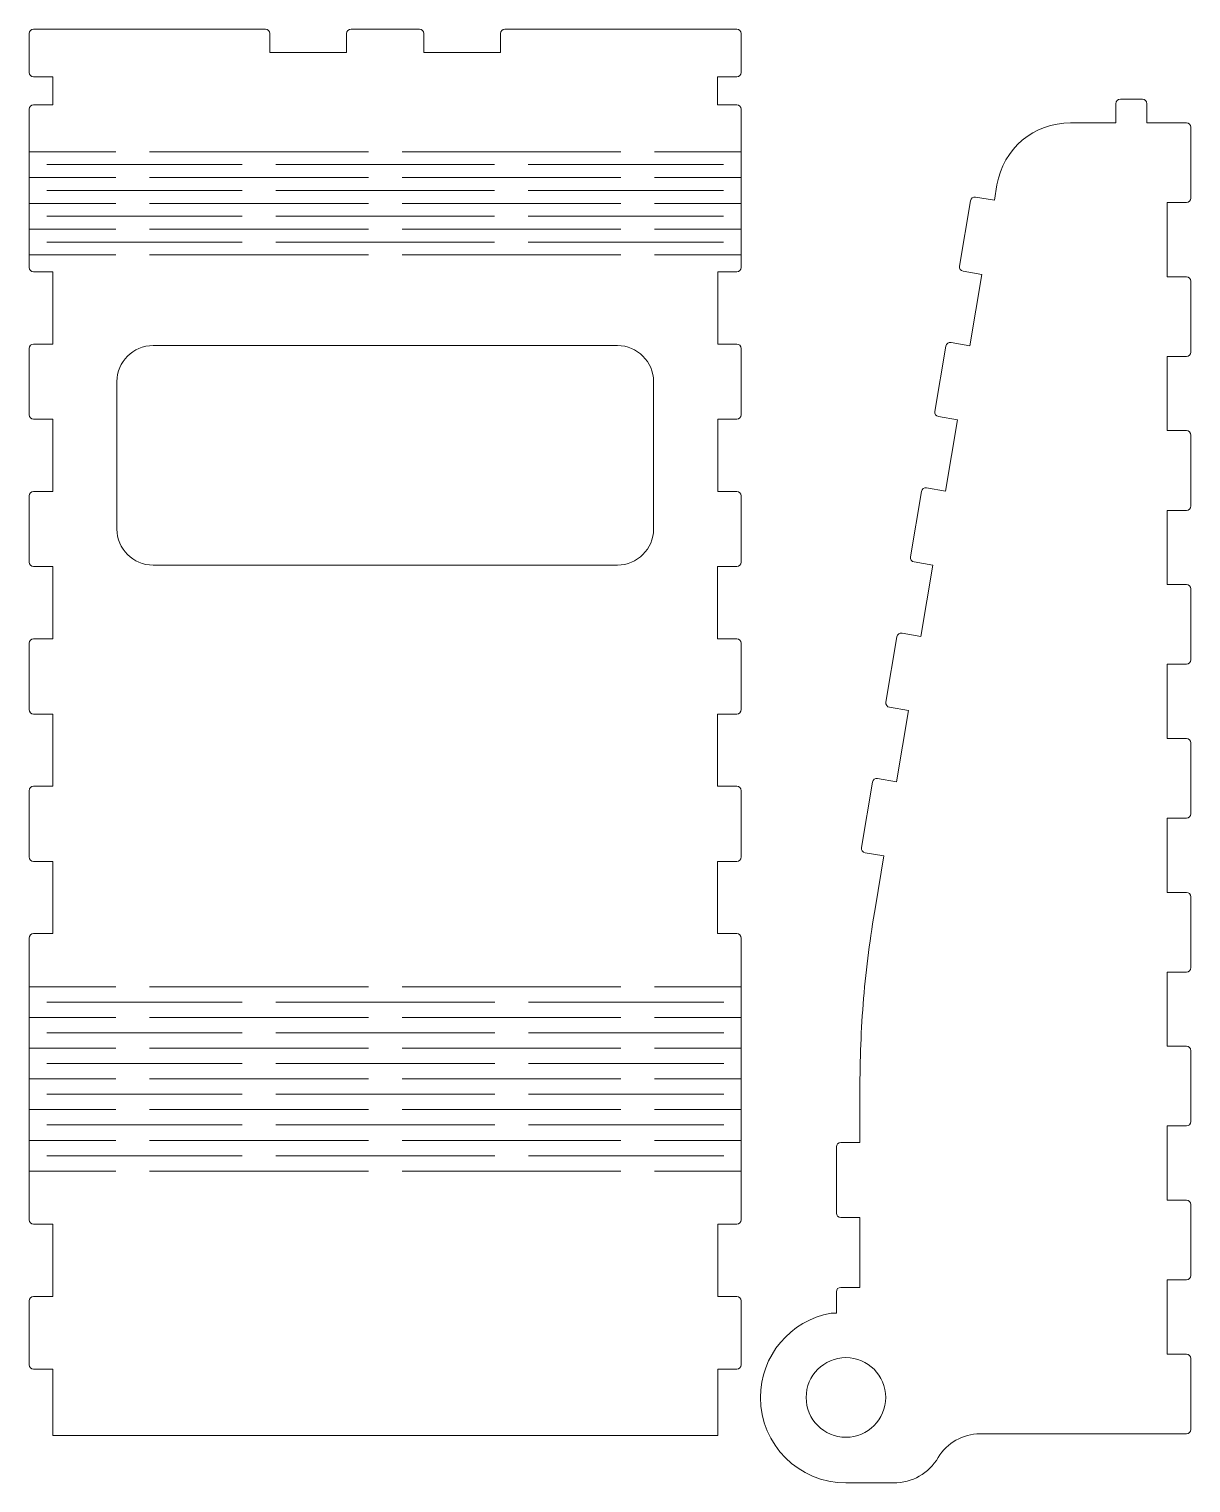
# Model space of a CAD drawing. Header units: millimetres. Extents: x -1099 to 2075, y -1295 to 1553.
# Drawn here: x -359.2 to -201.6, y -973.8 to -776.6 of the extents above; entities that cross this region are included whole.
import ezdxf

# ---------------------------------------------------------------- set-up
doc = ezdxf.new("R2010")
doc.units = ezdxf.units.MM
doc.header["$MEASUREMENT"] = 0
doc.layers.add('layer 1', color=7, linetype='Continuous')

msp = doc.modelspace()

# ---------------------------------------------------------------- linework, layer by layer
at = {"layer": 'layer 1', "color": 240, "lineweight": 9}
for points, knots in [([(-265.7977, -809.5213), (-265.7977, -809.5213), (-265.7979, -819.3214), (-265.7979, -819.3214), (-265.7979, -819.3214), (-265.7979, -819.3214), (-263.2023, -819.3214), (-263.2023, -819.3214), (-263.2023, -819.3214), (-262.8719, -819.3214), (-262.6023, -819.5911), (-262.6023, -819.9215), (-262.6023, -819.9215), (-262.6023, -819.9215), (-262.6044, -828.9214), (-262.6044, -828.9214), (-262.6044, -828.9214), (-262.6044, -829.2516), (-262.8742, -829.5213), (-263.2044, -829.5213), (-263.2044, -829.5213), (-263.2044, -829.5213), (-265.7982, -829.5213), (-265.7982, -829.5213), (-265.7982, -829.5213), (-265.7982, -829.5213), (-265.7984, -839.321), (-265.7984, -839.321), (-265.7984, -839.321), (-265.7984, -839.321), (-263.1978, -839.321), (-263.1978, -839.321), (-263.1978, -839.321), (-262.8674, -839.321), (-262.5978, -839.5907), (-262.5978, -839.9211), (-262.5978, -839.9211), (-262.5978, -839.9211), (-262.5999, -848.921), (-262.5999, -848.921), (-262.5999, -848.921), (-262.5999, -849.2512), (-262.8697, -849.5209), (-263.1999, -849.5209), (-263.1999, -849.5209), (-263.1999, -849.5209), (-265.7986, -849.5209), (-265.7986, -849.5209), (-265.7986, -849.5209), (-265.7986, -849.5209), (-265.7988, -859.3207), (-265.7988, -859.3207), (-265.7988, -859.3207), (-265.7988, -859.3207), (-263.1999, -859.3207), (-263.1999, -859.3207), (-263.1999, -859.3207), (-262.8695, -859.3207), (-262.6, -859.5902), (-262.5999, -859.9206), (-262.5999, -859.9206), (-262.5999, -859.9206), (-262.5978, -868.9206), (-262.5978, -868.9206), (-262.5978, -868.9206), (-262.5977, -869.2508), (-262.8676, -869.5207), (-263.1978, -869.5207), (-263.1978, -869.5207), (-263.1978, -869.5207), (-265.7991, -869.5207), (-265.7991, -869.5207), (-265.7991, -869.5207), (-265.7991, -869.5207), (-265.7993, -879.3204), (-265.7993, -879.3204), (-265.7993, -879.3204), (-265.7993, -879.3204), (-263.2, -879.3204), (-263.2, -879.3204), (-263.2, -879.3204), (-262.8696, -879.3204), (-262.6, -879.59), (-262.6, -879.9204), (-262.6, -879.9204), (-262.6, -879.9204), (-262.6, -888.9202), (-262.6, -888.9202), (-262.6, -888.9202), (-262.6, -889.2504), (-262.8698, -889.5202), (-263.2, -889.5202), (-263.2, -889.5202), (-263.2, -889.5202), (-265.7995, -889.5202), (-265.7995, -889.5202), (-265.7995, -889.5202), (-265.7995, -889.5202), (-265.7997, -899.32), (-265.7997, -899.32), (-265.7997, -899.32), (-265.7997, -899.32), (-263.1977, -899.32), (-263.1977, -899.32), (-263.1977, -899.32), (-262.8674, -899.32), (-262.5977, -899.5897), (-262.5977, -899.92), (-262.5977, -899.92), (-262.5977, -899.92), (-262.5977, -938.1443), (-262.5977, -938.1443), (-262.5977, -938.1443), (-262.5977, -938.4743), (-262.8677, -938.7443), (-263.1977, -938.7443), (-263.1977, -938.7443), (-263.1977, -938.7443), (-265.7977, -938.7443), (-265.7977, -938.7443), (-265.7977, -938.7443), (-265.7977, -938.7443), (-265.7977, -948.5443), (-265.7977, -948.5443), (-265.7977, -948.5443), (-265.7977, -948.5443), (-263.1977, -948.5443), (-263.1977, -948.5443), (-263.1977, -948.5443), (-262.8672, -948.5443), (-262.5977, -948.8138), (-262.5977, -949.1443), (-262.5977, -949.1443), (-262.5977, -949.1443), (-262.5977, -957.811), (-262.5977, -957.811), (-262.5977, -957.811), (-262.5977, -958.1414), (-262.8673, -958.411), (-263.1977, -958.411), (-263.1977, -958.411), (-263.1977, -958.411), (-265.7977, -958.411), (-265.7977, -958.411), (-265.7977, -958.411), (-265.7977, -958.411), (-265.7977, -967.411), (-265.7977, -967.411), (-265.7977, -967.411), (-265.7977, -967.411), (-355.9977, -967.411), (-355.9977, -967.411), (-355.9977, -967.411), (-355.9977, -967.411), (-355.9977, -958.411), (-355.9977, -958.411), (-355.9977, -958.411), (-355.9977, -958.411), (-358.5977, -958.411), (-358.5977, -958.411), (-358.5977, -958.411), (-358.9282, -958.411), (-359.1977, -958.1415), (-359.1977, -957.811), (-359.1977, -957.811), (-359.1977, -957.811), (-359.1977, -949.1443), (-359.1977, -949.1443), (-359.1977, -949.1443), (-359.1977, -948.8137), (-358.9283, -948.5443), (-358.5977, -948.5443), (-358.5977, -948.5443), (-358.5977, -948.5443), (-355.9977, -948.5443), (-355.9977, -948.5443), (-355.9977, -948.5443), (-355.9977, -948.5443), (-355.9977, -938.7443), (-355.9977, -938.7443), (-355.9977, -938.7443), (-355.9977, -938.7443), (-358.5977, -938.7443), (-358.5977, -938.7443), (-358.5977, -938.7443), (-358.9281, -938.7443), (-359.1977, -938.4747), (-359.1977, -938.1443), (-359.1977, -938.1443), (-359.1977, -938.1443), (-359.1977, -899.92), (-359.1977, -899.92), (-359.1977, -899.92), (-359.1977, -899.5894), (-358.9283, -899.32), (-358.5977, -899.32), (-358.5977, -899.32), (-358.5977, -899.32), (-355.9938, -899.32), (-355.9938, -899.32), (-355.9938, -899.32), (-355.9938, -899.32), (-355.9942, -889.5202), (-355.9942, -889.5202), (-355.9942, -889.5202), (-355.9942, -889.5202), (-358.5977, -889.5202), (-358.5977, -889.5202), (-358.5977, -889.5202), (-358.9282, -889.5202), (-359.1978, -889.2506), (-359.1977, -888.9201), (-359.1977, -888.9201), (-359.1977, -888.9201), (-359.1957, -879.9204), (-359.1957, -879.9204), (-359.1957, -879.9204), (-359.1956, -879.5898), (-358.9263, -879.3205), (-358.5957, -879.3205), (-358.5957, -879.3205), (-358.5957, -879.3205), (-355.9947, -879.3205), (-355.9947, -879.3205), (-355.9947, -879.3205), (-355.9947, -879.3205), (-355.9951, -869.5207), (-355.9951, -869.5207), (-355.9951, -869.5207), (-355.9951, -869.5207), (-358.5976, -869.5207), (-358.5976, -869.5207), (-358.5976, -869.5207), (-358.9282, -869.5207), (-359.1977, -869.2511), (-359.1976, -868.9205), (-359.1976, -868.9205), (-359.1976, -868.9205), (-359.1935, -859.9205), (-359.1935, -859.9205), (-359.1935, -859.9205), (-359.1934, -859.59), (-358.924, -859.3207), (-358.5935, -859.3207), (-358.5935, -859.3207), (-358.5935, -859.3207), (-355.9955, -859.3207), (-355.9955, -859.3207), (-355.9955, -859.3207), (-355.9955, -859.3207), (-355.9959, -849.5207), (-355.9959, -849.5207), (-355.9959, -849.5207), (-355.9959, -849.5207), (-358.5935, -849.5207), (-358.5935, -849.5207), (-358.5935, -849.5207), (-358.9239, -849.5207), (-359.1935, -849.2513), (-359.1935, -848.9209), (-359.1935, -848.9209), (-359.1935, -848.9209), (-359.1976, -839.9212), (-359.1976, -839.9212), (-359.1976, -839.9212), (-359.1976, -839.5905), (-358.9283, -839.321), (-358.5976, -839.321), (-358.5976, -839.321), (-358.5976, -839.321), (-355.9964, -839.321), (-355.9964, -839.321), (-355.9964, -839.321), (-355.9964, -839.321), (-355.9968, -829.5211), (-355.9968, -829.5211), (-355.9968, -829.5211), (-355.9968, -829.5211), (-358.598, -829.5211), (-358.598, -829.5211), (-358.598, -829.5211), (-358.9284, -829.5211), (-359.198, -829.2517), (-359.198, -828.9213), (-359.198, -828.9213), (-359.198, -828.9213), (-359.2021, -819.9216), (-359.2021, -819.9216), (-359.2021, -819.9216), (-359.2021, -819.5909), (-358.9328, -819.3214), (-358.6021, -819.3214), (-358.6021, -819.3214), (-358.6021, -819.3214), (-355.9972, -819.3214), (-355.9972, -819.3214), (-355.9972, -819.3214), (-355.9972, -819.3214), (-355.9977, -809.5212), (-355.9977, -809.5212), (-355.9977, -809.5212), (-355.9977, -809.5212), (-358.5988, -809.5212), (-358.5988, -809.5212), (-358.5988, -809.5212), (-358.9287, -809.5212), (-359.1983, -809.2522), (-359.1988, -808.9223), (-359.1988, -808.9223), (-359.2112, -801.7689), (-359.1939, -794.6154), (-359.2017, -787.462), (-359.2017, -787.462), (-359.2021, -787.1314), (-358.9324, -786.8613), (-358.6017, -786.8613), (-358.6017, -786.8613), (-358.6017, -786.8613), (-355.9991, -786.8613), (-355.9991, -786.8613), (-355.9991, -786.8613), (-355.9991, -786.8613), (-356.0012, -783.0611), (-356.0012, -783.0611), (-356.0012, -783.0611), (-356.0012, -783.0611), (-358.5985, -783.0611), (-358.5985, -783.0611), (-358.5985, -783.0611), (-358.9284, -783.0611), (-359.1984, -782.7919), (-359.1985, -782.4619), (-359.1985, -782.4619), (-359.1985, -782.4619), (-359.2016, -777.1898), (-359.2016, -777.1898), (-359.2016, -777.1898), (-359.2017, -776.859), (-358.9326, -776.5891), (-358.6016, -776.5891), (-358.6016, -776.5891), (-358.6016, -776.5891), (-327.1493, -776.5891), (-327.1493, -776.5891), (-327.1493, -776.5891), (-326.8189, -776.5891), (-326.5493, -776.8587), (-326.5493, -777.1891), (-326.5493, -777.1891), (-326.5493, -777.1891), (-326.5493, -779.7893), (-326.5493, -779.7893), (-326.5493, -779.7893), (-326.5493, -779.7893), (-316.132, -779.7893), (-316.132, -779.7893), (-316.132, -779.7893), (-316.132, -779.7893), (-316.132, -777.1891), (-316.132, -777.1891), (-316.132, -777.1891), (-316.132, -776.8585), (-315.8626, -776.5891), (-315.532, -776.5891), (-315.532, -776.5891), (-315.532, -776.5891), (-306.2681, -776.5891), (-306.2681, -776.5891), (-306.2681, -776.5891), (-305.9376, -776.5891), (-305.6681, -776.8586), (-305.6681, -777.1891), (-305.6681, -777.1891), (-305.6681, -777.1891), (-305.6681, -779.7893), (-305.6681, -779.7893), (-305.6681, -779.7893), (-305.6681, -779.7893), (-295.2507, -779.7893), (-295.2507, -779.7893), (-295.2507, -779.7893), (-295.2507, -779.7893), (-295.2507, -777.1891), (-295.2507, -777.1891), (-295.2507, -777.1891), (-295.2507, -776.8585), (-294.9813, -776.5891), (-294.6507, -776.5891), (-294.6507, -776.5891), (-294.6507, -776.5891), (-263.2026, -776.5891), (-263.2026, -776.5891), (-263.2026, -776.5891), (-262.8721, -776.5891), (-262.6026, -776.8591), (-262.6026, -777.1895), (-262.6026, -777.1895), (-262.6026, -777.1895), (-262.6041, -782.4615), (-262.6041, -782.4615), (-262.6041, -782.4615), (-262.6041, -782.7912), (-262.8745, -783.0611), (-263.2041, -783.0611), (-263.2041, -783.0611), (-263.2041, -783.0611), (-265.8027, -783.0611), (-265.8027, -783.0611), (-265.8027, -783.0611), (-265.8027, -783.0611), (-265.8038, -786.8613), (-265.8038, -786.8613), (-265.8038, -786.8613), (-265.8038, -786.8613), (-263.2025, -786.8613), (-263.2025, -786.8613), (-263.2025, -786.8613), (-262.8721, -786.8613), (-262.6024, -787.1313), (-262.6025, -787.4616), (-262.6025, -787.4616), (-262.6058, -794.6151), (-262.5981, -801.7685), (-262.604, -808.9219), (-262.604, -808.9219), (-262.6042, -809.2517), (-262.8741, -809.5213), (-263.204, -809.5213), (-263.204, -809.5213), (-263.204, -809.5213), (-265.7977, -809.5213), (-265.7977, -809.5213)], [0, 0, 0, 0, 0.00917431, 0.00917431, 0.00917431, 0.00917431, 0.01834862, 0.01834862, 0.01834862, 0.01834862, 0.02752294, 0.02752294, 0.02752294, 0.02752294, 0.03669725, 0.03669725, 0.03669725, 0.03669725, 0.04587156, 0.04587156, 0.04587156, 0.04587156, 0.05504587, 0.05504587, 0.05504587, 0.05504587, 0.06422018, 0.06422018, 0.06422018, 0.06422018, 0.0733945, 0.0733945, 0.0733945, 0.0733945, 0.08256881, 0.08256881, 0.08256881, 0.08256881, 0.09174312, 0.09174312, 0.09174312, 0.09174312, 0.10091743, 0.10091743, 0.10091743, 0.10091743, 0.11009174, 0.11009174, 0.11009174, 0.11009174, 0.11926606, 0.11926606, 0.11926606, 0.11926606, 0.12844037, 0.12844037, 0.12844037, 0.12844037, 0.13761468, 0.13761468, 0.13761468, 0.13761468, 0.14678899, 0.14678899, 0.14678899, 0.14678899, 0.1559633, 0.1559633, 0.1559633, 0.1559633, 0.16513761, 0.16513761, 0.16513761, 0.16513761, 0.17431193, 0.17431193, 0.17431193, 0.17431193, 0.18348624, 0.18348624, 0.18348624, 0.18348624, 0.19266055, 0.19266055, 0.19266055, 0.19266055, 0.20183486, 0.20183486, 0.20183486, 0.20183486, 0.21100917, 0.21100917, 0.21100917, 0.21100917, 0.22018349, 0.22018349, 0.22018349, 0.22018349, 0.2293578, 0.2293578, 0.2293578, 0.2293578, 0.23853211, 0.23853211, 0.23853211, 0.23853211, 0.24770642, 0.24770642, 0.24770642, 0.24770642, 0.25688073, 0.25688073, 0.25688073, 0.25688073, 0.26605505, 0.26605505, 0.26605505, 0.26605505, 0.27522936, 0.27522936, 0.27522936, 0.27522936, 0.28440367, 0.28440367, 0.28440367, 0.28440367, 0.29357798, 0.29357798, 0.29357798, 0.29357798, 0.30275229, 0.30275229, 0.30275229, 0.30275229, 0.31192661, 0.31192661, 0.31192661, 0.31192661, 0.32110092, 0.32110092, 0.32110092, 0.32110092, 0.33027523, 0.33027523, 0.33027523, 0.33027523, 0.33944954, 0.33944954, 0.33944954, 0.33944954, 0.34862385, 0.34862385, 0.34862385, 0.34862385, 0.35779817, 0.35779817, 0.35779817, 0.35779817, 0.36697248, 0.36697248, 0.36697248, 0.36697248, 0.37614679, 0.37614679, 0.37614679, 0.37614679, 0.3853211, 0.3853211, 0.3853211, 0.3853211, 0.39449541, 0.39449541, 0.39449541, 0.39449541, 0.40366972, 0.40366972, 0.40366972, 0.40366972, 0.41284404, 0.41284404, 0.41284404, 0.41284404, 0.42201835, 0.42201835, 0.42201835, 0.42201835, 0.43119266, 0.43119266, 0.43119266, 0.43119266, 0.44036697, 0.44036697, 0.44036697, 0.44036697, 0.44954128, 0.44954128, 0.44954128, 0.44954128, 0.4587156, 0.4587156, 0.4587156, 0.4587156, 0.46788991, 0.46788991, 0.46788991, 0.46788991, 0.47706422, 0.47706422, 0.47706422, 0.47706422, 0.48623853, 0.48623853, 0.48623853, 0.48623853, 0.49541284, 0.49541284, 0.49541284, 0.49541284, 0.50458716, 0.50458716, 0.50458716, 0.50458716, 0.51376147, 0.51376147, 0.51376147, 0.51376147, 0.52293578, 0.52293578, 0.52293578, 0.52293578, 0.53211009, 0.53211009, 0.53211009, 0.53211009, 0.5412844, 0.5412844, 0.5412844, 0.5412844, 0.55045872, 0.55045872, 0.55045872, 0.55045872, 0.55963303, 0.55963303, 0.55963303, 0.55963303, 0.56880734, 0.56880734, 0.56880734, 0.56880734, 0.57798165, 0.57798165, 0.57798165, 0.57798165, 0.58715596, 0.58715596, 0.58715596, 0.58715596, 0.59633028, 0.59633028, 0.59633028, 0.59633028, 0.60550459, 0.60550459, 0.60550459, 0.60550459, 0.6146789, 0.6146789, 0.6146789, 0.6146789, 0.62385321, 0.62385321, 0.62385321, 0.62385321, 0.63302752, 0.63302752, 0.63302752, 0.63302752, 0.64220183, 0.64220183, 0.64220183, 0.64220183, 0.65137615, 0.65137615, 0.65137615, 0.65137615, 0.66055046, 0.66055046, 0.66055046, 0.66055046, 0.66972477, 0.66972477, 0.66972477, 0.66972477, 0.67889908, 0.67889908, 0.67889908, 0.67889908, 0.68807339, 0.68807339, 0.68807339, 0.68807339, 0.69724771, 0.69724771, 0.69724771, 0.69724771, 0.70642202, 0.70642202, 0.70642202, 0.70642202, 0.71559633, 0.71559633, 0.71559633, 0.71559633, 0.72477064, 0.72477064, 0.72477064, 0.72477064, 0.73394495, 0.73394495, 0.73394495, 0.73394495, 0.74311927, 0.74311927, 0.74311927, 0.74311927, 0.75229358, 0.75229358, 0.75229358, 0.75229358, 0.76146789, 0.76146789, 0.76146789, 0.76146789, 0.7706422, 0.7706422, 0.7706422, 0.7706422, 0.77981651, 0.77981651, 0.77981651, 0.77981651, 0.78899083, 0.78899083, 0.78899083, 0.78899083, 0.79816514, 0.79816514, 0.79816514, 0.79816514, 0.80733945, 0.80733945, 0.80733945, 0.80733945, 0.81651376, 0.81651376, 0.81651376, 0.81651376, 0.82568807, 0.82568807, 0.82568807, 0.82568807, 0.83486239, 0.83486239, 0.83486239, 0.83486239, 0.8440367, 0.8440367, 0.8440367, 0.8440367, 0.85321101, 0.85321101, 0.85321101, 0.85321101, 0.86238532, 0.86238532, 0.86238532, 0.86238532, 0.87155963, 0.87155963, 0.87155963, 0.87155963, 0.88073394, 0.88073394, 0.88073394, 0.88073394, 0.88990826, 0.88990826, 0.88990826, 0.88990826, 0.89908257, 0.89908257, 0.89908257, 0.89908257, 0.90825688, 0.90825688, 0.90825688, 0.90825688, 0.91743119, 0.91743119, 0.91743119, 0.91743119, 0.9266055, 0.9266055, 0.9266055, 0.9266055, 0.93577982, 0.93577982, 0.93577982, 0.93577982, 0.94495413, 0.94495413, 0.94495413, 0.94495413, 0.95412844, 0.95412844, 0.95412844, 0.95412844, 0.96330275, 0.96330275, 0.96330275, 0.96330275, 0.97247706, 0.97247706, 0.97247706, 0.97247706, 0.98165138, 0.98165138, 0.98165138, 0.98165138, 1, 1, 1, 1]), ([(-236.5932, -849.3233), (-236.5932, -849.3233), (-239.161, -848.8913), (-239.161, -848.8913), (-239.161, -848.8913), (-239.487, -848.8365), (-239.708, -848.526), (-239.6531, -848.2), (-239.6531, -848.2), (-239.6531, -848.2), (-238.1593, -839.3252), (-238.1593, -839.3252), (-238.1593, -839.3252), (-238.1044, -838.9992), (-237.794, -838.7783), (-237.468, -838.8332), (-237.468, -838.8332), (-237.468, -838.8332), (-234.8997, -839.2654), (-234.8997, -839.2654), (-234.8997, -839.2654), (-234.8997, -839.2654), (-233.273, -829.6018), (-233.273, -829.6018), (-233.273, -829.6018), (-233.273, -829.6018), (-235.8407, -829.1696), (-235.8407, -829.1696), (-235.8407, -829.1696), (-236.167, -829.1146), (-236.388, -828.8039), (-236.3327, -828.4777), (-236.3327, -828.4777), (-236.3327, -828.4777), (-234.8298, -819.6031), (-234.8298, -819.6031), (-234.8298, -819.6031), (-234.7746, -819.2772), (-234.4642, -819.0566), (-234.1382, -819.1116), (-234.1382, -819.1116), (-234.1382, -819.1116), (-231.5798, -819.5438), (-231.5798, -819.5438), (-231.5798, -819.5438), (-231.5798, -819.5438), (-229.9528, -809.8803), (-229.9528, -809.8803), (-229.9528, -809.8803), (-229.9528, -809.8803), (-232.5116, -809.4481), (-232.5116, -809.4481), (-232.5116, -809.4481), (-232.8375, -809.3931), (-233.0583, -809.0828), (-233.0034, -808.7569), (-233.0034, -808.7569), (-233.0034, -808.7569), (-231.5094, -799.882), (-231.5094, -799.882), (-231.5094, -799.882), (-231.4546, -799.5561), (-231.1441, -799.3351), (-230.8182, -799.39), (-230.8182, -799.39), (-230.8182, -799.39), (-228.2502, -799.822), (-228.2502, -799.822), (-228.2502, -799.822), (-228.2502, -799.822), (-227.9062, -797.7323), (-227.9062, -797.7323), (-227.9062, -797.7323), (-227.0777, -792.8266), (-222.9123, -789.3108), (-217.9378, -789.3109), (-217.9378, -789.3109), (-217.9378, -789.3109), (-211.7676, -789.311), (-211.7676, -789.311), (-211.7676, -789.311), (-211.7676, -789.311), (-211.7676, -786.7109), (-211.7676, -786.7109), (-211.7676, -786.7109), (-211.7676, -786.3805), (-211.498, -786.1109), (-211.1676, -786.1109), (-211.1676, -786.1109), (-211.1676, -786.1109), (-208.1678, -786.1107), (-208.1678, -786.1107), (-208.1678, -786.1107), (-207.8373, -786.1107), (-207.5678, -786.3802), (-207.5678, -786.7107), (-207.5678, -786.7107), (-207.5678, -786.7107), (-207.5678, -789.3109), (-207.5678, -789.3109), (-207.5678, -789.3109), (-207.5678, -789.3109), (-202.1976, -789.3109), (-202.1976, -789.3109), (-202.1976, -789.3109), (-201.8671, -789.3109), (-201.5976, -789.5804), (-201.5976, -789.9109), (-201.5976, -789.9109), (-201.5976, -789.9109), (-201.5976, -799.5289), (-201.5976, -799.5289), (-201.5976, -799.5289), (-201.5976, -799.8595), (-201.867, -800.1289), (-202.1976, -800.1289), (-202.1976, -800.1289), (-202.1976, -800.1289), (-204.7976, -800.1288), (-204.7976, -800.1288), (-204.7976, -800.1288), (-204.7976, -800.1288), (-204.7976, -810.1924), (-204.7976, -810.1924), (-204.7976, -810.1924), (-204.7976, -810.1924), (-202.1976, -810.1922), (-202.1976, -810.1922), (-202.1976, -810.1922), (-201.8671, -810.1922), (-201.5976, -810.4617), (-201.5976, -810.7922), (-201.5976, -810.7922), (-201.5976, -810.7922), (-201.5976, -820.4098), (-201.5976, -820.4098), (-201.5976, -820.4098), (-201.5976, -820.7404), (-201.867, -821.0098), (-202.1976, -821.0098), (-202.1976, -821.0098), (-202.1976, -821.0098), (-204.7976, -821.0099), (-204.7976, -821.0099), (-204.7976, -821.0099), (-204.7976, -821.0099), (-204.7976, -831.0735), (-204.7976, -831.0735), (-204.7976, -831.0735), (-204.7976, -831.0735), (-202.1976, -831.0735), (-202.1976, -831.0735), (-202.1976, -831.0735), (-201.8671, -831.0735), (-201.5976, -831.343), (-201.5976, -831.6735), (-201.5976, -831.6735), (-201.5976, -831.6735), (-201.5976, -841.2911), (-201.5976, -841.2911), (-201.5976, -841.2911), (-201.5976, -841.6217), (-201.867, -841.8911), (-202.1976, -841.8911), (-202.1976, -841.8911), (-202.1976, -841.8911), (-204.7976, -841.8911), (-204.7976, -841.8911), (-204.7976, -841.8911), (-204.7976, -841.8911), (-204.7976, -851.9545), (-204.7976, -851.9545), (-204.7976, -851.9545), (-204.7976, -851.9545), (-202.1976, -851.9545), (-202.1976, -851.9545), (-202.1976, -851.9545), (-201.8671, -851.9545), (-201.5976, -852.224), (-201.5976, -852.5545), (-201.5976, -852.5545), (-201.5976, -852.5545), (-201.5976, -862.1725), (-201.5976, -862.1725), (-201.5976, -862.1725), (-201.5976, -862.5031), (-201.867, -862.7725), (-202.1976, -862.7725), (-202.1976, -862.7725), (-202.1976, -862.7725), (-204.7976, -862.7723), (-204.7976, -862.7723), (-204.7976, -862.7723), (-204.7976, -862.7723), (-204.7976, -872.8357), (-204.7976, -872.8357), (-204.7976, -872.8357), (-204.7976, -872.8357), (-202.1976, -872.8358), (-202.1976, -872.8358), (-202.1976, -872.8358), (-201.8671, -872.8358), (-201.5976, -873.1053), (-201.5976, -873.4358), (-201.5976, -873.4358), (-201.5976, -873.4358), (-201.5976, -883.0534), (-201.5976, -883.0534), (-201.5976, -883.0534), (-201.5976, -883.384), (-201.867, -883.6534), (-202.1976, -883.6534), (-202.1976, -883.6534), (-202.1976, -883.6534), (-204.7976, -883.6535), (-204.7976, -883.6535), (-204.7976, -883.6535), (-204.7976, -883.6535), (-204.7976, -893.7169), (-204.7976, -893.7169), (-204.7976, -893.7169), (-204.7976, -893.7169), (-202.1976, -893.7169), (-202.1976, -893.7169), (-202.1976, -893.7169), (-201.8671, -893.7169), (-201.5976, -893.9864), (-201.5976, -894.3169), (-201.5976, -894.3169), (-201.5976, -894.3169), (-201.5976, -903.9347), (-201.5976, -903.9347), (-201.5976, -903.9347), (-201.5976, -904.2653), (-201.867, -904.5347), (-202.1976, -904.5347), (-202.1976, -904.5347), (-202.1976, -904.5347), (-204.7976, -904.5347), (-204.7976, -904.5347), (-204.7976, -904.5347), (-204.7976, -904.5347), (-204.7976, -914.5983), (-204.7976, -914.5983), (-204.7976, -914.5983), (-204.7976, -914.5983), (-202.1976, -914.5981), (-202.1976, -914.5981), (-202.1976, -914.5981), (-201.8671, -914.5981), (-201.5976, -914.8676), (-201.5976, -915.1981), (-201.5976, -915.1981), (-201.5976, -915.1981), (-201.5976, -924.8158), (-201.5976, -924.8158), (-201.5976, -924.8158), (-201.5976, -925.1464), (-201.867, -925.4158), (-202.1976, -925.4158), (-202.1976, -925.4158), (-202.1976, -925.4158), (-204.7976, -925.4158), (-204.7976, -925.4158), (-204.7976, -925.4158), (-204.7976, -925.4158), (-204.7976, -935.4793), (-204.7976, -935.4793), (-204.7976, -935.4793), (-204.7976, -935.4793), (-202.1976, -935.4792), (-202.1976, -935.4792), (-202.1976, -935.4792), (-201.8671, -935.4792), (-201.5976, -935.7487), (-201.5976, -936.0792), (-201.5976, -936.0792), (-201.5976, -936.0792), (-201.5976, -945.697), (-201.5976, -945.697), (-201.5976, -945.697), (-201.5976, -946.0276), (-201.867, -946.297), (-202.1976, -946.297), (-202.1976, -946.297), (-202.1976, -946.297), (-204.7976, -946.2969), (-204.7976, -946.2969), (-204.7976, -946.2969), (-204.7976, -946.2969), (-204.7976, -956.3604), (-204.7976, -956.3604), (-204.7976, -956.3604), (-204.7976, -956.3604), (-202.1976, -956.3604), (-202.1976, -956.3604), (-202.1976, -956.3604), (-201.8671, -956.3604), (-201.5976, -956.6299), (-201.5976, -956.9604), (-201.5976, -956.9604), (-201.5976, -956.9604), (-201.5976, -966.5777), (-201.5976, -966.5777), (-201.5976, -966.5777), (-201.5976, -966.9083), (-201.867, -967.1777), (-202.1976, -967.1777), (-202.1976, -967.1777), (-202.1976, -967.1777), (-230.2278, -967.1776), (-230.2278, -967.1776), (-230.2278, -967.1776), (-232.5501, -967.1776), (-234.6819, -968.4079), (-235.8719, -970.3905), (-235.8719, -970.3905), (-237.1893, -972.5918), (-239.3914, -973.8445), (-241.9575, -973.8444), (-241.9575, -973.8444), (-241.9575, -973.8444), (-248.3977, -973.8444), (-248.3977, -973.8444), (-248.3977, -973.8444), (-254.8029, -973.8444), (-259.9977, -968.6496), (-259.9977, -962.2444), (-259.9977, -962.2444), (-259.9977, -956.6179), (-255.9509, -951.7908), (-250.415, -950.82), (-250.415, -950.82), (-250.415, -950.82), (-250.4064, -950.8185), (-250.4064, -950.8185), (-250.4064, -950.8185), (-250.4064, -950.8185), (-249.6975, -950.8184), (-249.6975, -950.8184), (-249.6975, -950.8184), (-249.6975, -950.8184), (-249.6975, -947.911), (-249.6975, -947.911), (-249.6975, -947.911), (-249.6975, -947.5804), (-249.4281, -947.311), (-249.0975, -947.311), (-249.0975, -947.311), (-249.0975, -947.311), (-246.4979, -947.3109), (-246.4979, -947.3109), (-246.4979, -947.3109), (-246.4979, -947.3109), (-246.4979, -937.8442), (-246.4979, -937.8442), (-246.4979, -937.8442), (-246.4979, -937.8442), (-249.0975, -937.8444), (-249.0975, -937.8444), (-249.0975, -937.8444), (-249.4281, -937.8444), (-249.6975, -937.575), (-249.6975, -937.2444), (-249.6975, -937.2444), (-249.6975, -937.2444), (-249.6975, -928.2443), (-249.6975, -928.2443), (-249.6975, -928.2443), (-249.6975, -927.9137), (-249.4281, -927.6443), (-249.0975, -927.6443), (-249.0975, -927.6443), (-249.0975, -927.6443), (-246.4979, -927.6443), (-246.4979, -927.6443), (-246.4979, -927.6443), (-246.4979, -927.6443), (-246.4979, -920.63), (-246.4979, -920.63), (-246.4979, -920.63), (-246.4979, -916.4495), (-246.3497, -912.2792), (-246.0001, -908.1128), (-246.0001, -908.1128), (-245.6504, -903.9451), (-245.1015, -899.807), (-244.4063, -895.6834), (-244.4063, -895.6834), (-244.4063, -895.6834), (-243.2429, -888.7667), (-243.2429, -888.7667), (-243.2429, -888.7667), (-243.2429, -888.7667), (-245.8113, -888.3341), (-245.8113, -888.3341), (-245.8113, -888.3341), (-246.1372, -888.2793), (-246.3582, -887.9688), (-246.3033, -887.6429), (-246.3033, -887.6429), (-246.3033, -887.6429), (-244.8095, -878.7682), (-244.8095, -878.7682), (-244.8095, -878.7682), (-244.7547, -878.4422), (-244.4442, -878.2212), (-244.1182, -878.2761), (-244.1182, -878.2761), (-244.1182, -878.2761), (-241.5495, -878.7085), (-241.5495, -878.7085), (-241.5495, -878.7085), (-241.5495, -878.7085), (-239.9229, -869.0447), (-239.9229, -869.0447), (-239.9229, -869.0447), (-239.9229, -869.0447), (-242.4815, -868.6129), (-242.4815, -868.6129), (-242.4815, -868.6129), (-242.8075, -868.5579), (-243.0282, -868.2475), (-242.9733, -867.9216), (-242.9733, -867.9216), (-242.9733, -867.9216), (-241.4795, -859.0469), (-241.4795, -859.0469), (-241.4795, -859.0469), (-241.4247, -858.7207), (-241.1141, -858.4998), (-240.788, -858.5549), (-240.788, -858.5549), (-240.788, -858.5549), (-238.2296, -858.9868), (-238.2296, -858.9868), (-238.2296, -858.9868), (-238.2296, -858.9868), (-236.5932, -849.3233), (-236.5932, -849.3233)], [0, 0, 0, 0, 0.00900901, 0.00900901, 0.00900901, 0.00900901, 0.01801802, 0.01801802, 0.01801802, 0.01801802, 0.02702703, 0.02702703, 0.02702703, 0.02702703, 0.03603604, 0.03603604, 0.03603604, 0.03603604, 0.04504505, 0.04504505, 0.04504505, 0.04504505, 0.05405405, 0.05405405, 0.05405405, 0.05405405, 0.06306306, 0.06306306, 0.06306306, 0.06306306, 0.07207207, 0.07207207, 0.07207207, 0.07207207, 0.08108108, 0.08108108, 0.08108108, 0.08108108, 0.09009009, 0.09009009, 0.09009009, 0.09009009, 0.0990991, 0.0990991, 0.0990991, 0.0990991, 0.10810811, 0.10810811, 0.10810811, 0.10810811, 0.11711712, 0.11711712, 0.11711712, 0.11711712, 0.12612613, 0.12612613, 0.12612613, 0.12612613, 0.13513514, 0.13513514, 0.13513514, 0.13513514, 0.14414414, 0.14414414, 0.14414414, 0.14414414, 0.15315315, 0.15315315, 0.15315315, 0.15315315, 0.16216216, 0.16216216, 0.16216216, 0.16216216, 0.17117117, 0.17117117, 0.17117117, 0.17117117, 0.18018018, 0.18018018, 0.18018018, 0.18018018, 0.18918919, 0.18918919, 0.18918919, 0.18918919, 0.1981982, 0.1981982, 0.1981982, 0.1981982, 0.20720721, 0.20720721, 0.20720721, 0.20720721, 0.21621622, 0.21621622, 0.21621622, 0.21621622, 0.22522523, 0.22522523, 0.22522523, 0.22522523, 0.23423423, 0.23423423, 0.23423423, 0.23423423, 0.24324324, 0.24324324, 0.24324324, 0.24324324, 0.25225225, 0.25225225, 0.25225225, 0.25225225, 0.26126126, 0.26126126, 0.26126126, 0.26126126, 0.27027027, 0.27027027, 0.27027027, 0.27027027, 0.27927928, 0.27927928, 0.27927928, 0.27927928, 0.28828829, 0.28828829, 0.28828829, 0.28828829, 0.2972973, 0.2972973, 0.2972973, 0.2972973, 0.30630631, 0.30630631, 0.30630631, 0.30630631, 0.31531532, 0.31531532, 0.31531532, 0.31531532, 0.32432432, 0.32432432, 0.32432432, 0.32432432, 0.33333333, 0.33333333, 0.33333333, 0.33333333, 0.34234234, 0.34234234, 0.34234234, 0.34234234, 0.35135135, 0.35135135, 0.35135135, 0.35135135, 0.36036036, 0.36036036, 0.36036036, 0.36036036, 0.36936937, 0.36936937, 0.36936937, 0.36936937, 0.37837838, 0.37837838, 0.37837838, 0.37837838, 0.38738739, 0.38738739, 0.38738739, 0.38738739, 0.3963964, 0.3963964, 0.3963964, 0.3963964, 0.40540541, 0.40540541, 0.40540541, 0.40540541, 0.41441441, 0.41441441, 0.41441441, 0.41441441, 0.42342342, 0.42342342, 0.42342342, 0.42342342, 0.43243243, 0.43243243, 0.43243243, 0.43243243, 0.44144144, 0.44144144, 0.44144144, 0.44144144, 0.45045045, 0.45045045, 0.45045045, 0.45045045, 0.45945946, 0.45945946, 0.45945946, 0.45945946, 0.46846847, 0.46846847, 0.46846847, 0.46846847, 0.47747748, 0.47747748, 0.47747748, 0.47747748, 0.48648649, 0.48648649, 0.48648649, 0.48648649, 0.4954955, 0.4954955, 0.4954955, 0.4954955, 0.5045045, 0.5045045, 0.5045045, 0.5045045, 0.51351351, 0.51351351, 0.51351351, 0.51351351, 0.52252252, 0.52252252, 0.52252252, 0.52252252, 0.53153153, 0.53153153, 0.53153153, 0.53153153, 0.54054054, 0.54054054, 0.54054054, 0.54054054, 0.54954955, 0.54954955, 0.54954955, 0.54954955, 0.55855856, 0.55855856, 0.55855856, 0.55855856, 0.56756757, 0.56756757, 0.56756757, 0.56756757, 0.57657658, 0.57657658, 0.57657658, 0.57657658, 0.58558559, 0.58558559, 0.58558559, 0.58558559, 0.59459459, 0.59459459, 0.59459459, 0.59459459, 0.6036036, 0.6036036, 0.6036036, 0.6036036, 0.61261261, 0.61261261, 0.61261261, 0.61261261, 0.62162162, 0.62162162, 0.62162162, 0.62162162, 0.63063063, 0.63063063, 0.63063063, 0.63063063, 0.63963964, 0.63963964, 0.63963964, 0.63963964, 0.64864865, 0.64864865, 0.64864865, 0.64864865, 0.65765766, 0.65765766, 0.65765766, 0.65765766, 0.66666667, 0.66666667, 0.66666667, 0.66666667, 0.67567568, 0.67567568, 0.67567568, 0.67567568, 0.68468468, 0.68468468, 0.68468468, 0.68468468, 0.69369369, 0.69369369, 0.69369369, 0.69369369, 0.7027027, 0.7027027, 0.7027027, 0.7027027, 0.71171171, 0.71171171, 0.71171171, 0.71171171, 0.72072072, 0.72072072, 0.72072072, 0.72072072, 0.72972973, 0.72972973, 0.72972973, 0.72972973, 0.73873874, 0.73873874, 0.73873874, 0.73873874, 0.74774775, 0.74774775, 0.74774775, 0.74774775, 0.75675676, 0.75675676, 0.75675676, 0.75675676, 0.76576577, 0.76576577, 0.76576577, 0.76576577, 0.77477477, 0.77477477, 0.77477477, 0.77477477, 0.78378378, 0.78378378, 0.78378378, 0.78378378, 0.79279279, 0.79279279, 0.79279279, 0.79279279, 0.8018018, 0.8018018, 0.8018018, 0.8018018, 0.81081081, 0.81081081, 0.81081081, 0.81081081, 0.81981982, 0.81981982, 0.81981982, 0.81981982, 0.82882883, 0.82882883, 0.82882883, 0.82882883, 0.83783784, 0.83783784, 0.83783784, 0.83783784, 0.84684685, 0.84684685, 0.84684685, 0.84684685, 0.85585586, 0.85585586, 0.85585586, 0.85585586, 0.86486486, 0.86486486, 0.86486486, 0.86486486, 0.87387387, 0.87387387, 0.87387387, 0.87387387, 0.88288288, 0.88288288, 0.88288288, 0.88288288, 0.89189189, 0.89189189, 0.89189189, 0.89189189, 0.9009009, 0.9009009, 0.9009009, 0.9009009, 0.90990991, 0.90990991, 0.90990991, 0.90990991, 0.91891892, 0.91891892, 0.91891892, 0.91891892, 0.92792793, 0.92792793, 0.92792793, 0.92792793, 0.93693694, 0.93693694, 0.93693694, 0.93693694, 0.94594595, 0.94594595, 0.94594595, 0.94594595, 0.95495495, 0.95495495, 0.95495495, 0.95495495, 0.96396396, 0.96396396, 0.96396396, 0.96396396, 0.97297297, 0.97297297, 0.97297297, 0.97297297, 0.98198198, 0.98198198, 0.98198198, 0.98198198, 1, 1, 1, 1]), ([(-347.298, -824.4214), (-347.298, -824.4214), (-347.298, -844.4214), (-347.298, -844.4214), (-347.298, -844.4214), (-347.298, -847.1196), (-345.0962, -849.3214), (-342.398, -849.3214), (-342.398, -849.3214), (-342.398, -849.3214), (-279.398, -849.3214), (-279.398, -849.3214), (-279.398, -849.3214), (-276.7003, -849.3214), (-274.498, -847.1191), (-274.498, -844.4214), (-274.498, -844.4214), (-274.498, -844.4214), (-274.498, -824.4214), (-274.498, -824.4214), (-274.498, -824.4214), (-274.498, -821.7232), (-276.6998, -819.5214), (-279.398, -819.5214), (-279.398, -819.5214), (-279.398, -819.5214), (-342.398, -819.5214), (-342.398, -819.5214), (-342.398, -819.5214), (-345.0967, -819.5214), (-347.298, -821.7227), (-347.298, -824.4214)], [0, 0, 0, 0, 0.11111111, 0.11111111, 0.11111111, 0.11111111, 0.22222222, 0.22222222, 0.22222222, 0.22222222, 0.33333333, 0.33333333, 0.33333333, 0.33333333, 0.44444444, 0.44444444, 0.44444444, 0.44444444, 0.55555556, 0.55555556, 0.55555556, 0.55555556, 0.66666667, 0.66666667, 0.66666667, 0.66666667, 0.77777778, 0.77777778, 0.77777778, 0.77777778, 1, 1, 1, 1]), ([(-248.3977, -956.8444), (-251.3796, -956.8444), (-253.7979, -959.2627), (-253.7977, -962.2446), (-253.7977, -962.2446), (-253.7977, -965.2264), (-251.3794, -967.6444), (-248.3977, -967.6445), (-248.3977, -967.6445), (-245.4159, -967.6444), (-242.9977, -965.2263), (-242.9977, -962.2444), (-242.9977, -962.2444), (-242.9977, -959.2625), (-245.4158, -956.8443), (-248.3977, -956.8444)], [0, 0, 0, 0, 0.2, 0.2, 0.2, 0.2, 0.4, 0.4, 0.4, 0.4, 0.6, 0.6, 0.6, 0.6, 1, 1, 1, 1])]:
    msp.add_open_spline(points, degree=3, knots=knots, dxfattribs=at)
at = {"layer": 'layer 1', "color": 225, "lineweight": 9}
for points in [[(-347.4524, -793.2334), (-347.4524, -793.2334), (-359.1025, -793.2334), (-359.1025, -793.2334)], [(-313.187, -793.2334), (-313.187, -793.2334), (-342.8836, -793.2334), (-342.8836, -793.2334)], [(-278.9214, -793.2334), (-278.9214, -793.2334), (-308.6181, -793.2334), (-308.6181, -793.2334)], [(-262.7023, -793.2334), (-262.7023, -793.2334), (-274.3527, -793.2334), (-274.3527, -793.2334)], [(-347.4524, -796.7334), (-347.4524, -796.7334), (-359.1025, -796.7334), (-359.1025, -796.7334)], [(-330.3195, -794.9834), (-330.3195, -794.9834), (-356.818, -794.9834), (-356.818, -794.9834)], [(-313.187, -796.7334), (-313.187, -796.7334), (-342.8836, -796.7334), (-342.8836, -796.7334)], [(-296.054, -794.9834), (-296.054, -794.9834), (-325.7508, -794.9834), (-325.7508, -794.9834)], [(-278.9214, -796.7334), (-278.9214, -796.7334), (-308.6181, -796.7334), (-308.6181, -796.7334)], [(-264.9867, -794.9834), (-264.9867, -794.9834), (-291.4854, -794.9834), (-291.4854, -794.9834)], [(-262.7023, -796.7334), (-262.7023, -796.7334), (-274.3527, -796.7334), (-274.3527, -796.7334)], [(-330.3195, -798.4833), (-330.3195, -798.4833), (-356.818, -798.4833), (-356.818, -798.4833)], [(-296.054, -798.4833), (-296.054, -798.4833), (-325.7508, -798.4833), (-325.7508, -798.4833)], [(-264.9867, -798.4833), (-264.9867, -798.4833), (-291.4854, -798.4833), (-291.4854, -798.4833)], [(-347.4524, -800.2333), (-347.4524, -800.2333), (-359.1025, -800.2333), (-359.1025, -800.2333)], [(-313.187, -800.2333), (-313.187, -800.2333), (-342.8836, -800.2333), (-342.8836, -800.2333)], [(-278.9214, -800.2333), (-278.9214, -800.2333), (-308.6181, -800.2333), (-308.6181, -800.2333)], [(-262.7023, -800.2333), (-262.7023, -800.2333), (-274.3527, -800.2333), (-274.3527, -800.2333)], [(-330.3195, -801.9834), (-330.3195, -801.9834), (-356.818, -801.9834), (-356.818, -801.9834)], [(-296.054, -801.9834), (-296.054, -801.9834), (-325.7508, -801.9834), (-325.7508, -801.9834)], [(-264.9867, -801.9834), (-264.9867, -801.9834), (-291.4854, -801.9834), (-291.4854, -801.9834)], [(-347.4524, -803.7333), (-347.4524, -803.7333), (-359.1025, -803.7333), (-359.1025, -803.7333)], [(-313.187, -803.7333), (-313.187, -803.7333), (-342.8836, -803.7333), (-342.8836, -803.7333)], [(-278.9214, -803.7333), (-278.9214, -803.7333), (-308.6181, -803.7333), (-308.6181, -803.7333)], [(-262.7023, -803.7333), (-262.7023, -803.7333), (-274.3527, -803.7333), (-274.3527, -803.7333)], [(-330.3195, -805.4833), (-330.3195, -805.4833), (-356.818, -805.4833), (-356.818, -805.4833)], [(-296.054, -805.4833), (-296.054, -805.4833), (-325.7508, -805.4833), (-325.7508, -805.4833)], [(-264.9867, -805.4833), (-264.9867, -805.4833), (-291.4854, -805.4833), (-291.4854, -805.4833)], [(-347.4524, -807.2333), (-347.4524, -807.2333), (-359.1025, -807.2333), (-359.1025, -807.2333)], [(-313.187, -807.2333), (-313.187, -807.2333), (-342.8836, -807.2333), (-342.8836, -807.2333)], [(-278.9214, -807.2333), (-278.9214, -807.2333), (-308.6181, -807.2333), (-308.6181, -807.2333)], [(-262.7023, -807.2333), (-262.7023, -807.2333), (-274.3527, -807.2333), (-274.3527, -807.2333)], [(-347.4478, -906.5301), (-347.4478, -906.5301), (-359.0979, -906.5301), (-359.0979, -906.5301)], [(-313.1825, -906.5301), (-313.1825, -906.5301), (-342.8789, -906.5301), (-342.8789, -906.5301)], [(-278.9171, -906.5301), (-278.9171, -906.5301), (-308.6136, -906.5301), (-308.6136, -906.5301)], [(-262.698, -906.5301), (-262.698, -906.5301), (-274.3483, -906.5301), (-274.3483, -906.5301)], [(-330.315, -908.6135), (-330.315, -908.6135), (-356.8134, -908.6135), (-356.8134, -908.6135)], [(-296.0495, -908.6135), (-296.0495, -908.6135), (-325.7462, -908.6135), (-325.7462, -908.6135)], [(-264.9823, -908.6135), (-264.9823, -908.6135), (-291.4809, -908.6135), (-291.4809, -908.6135)], [(-347.4478, -910.6967), (-347.4478, -910.6967), (-359.0979, -910.6967), (-359.0979, -910.6967)], [(-313.1825, -910.6967), (-313.1825, -910.6967), (-342.8789, -910.6967), (-342.8789, -910.6967)], [(-278.9171, -910.6967), (-278.9171, -910.6967), (-308.6136, -910.6967), (-308.6136, -910.6967)], [(-262.698, -910.6967), (-262.698, -910.6967), (-274.3483, -910.6967), (-274.3483, -910.6967)], [(-330.315, -912.7802), (-330.315, -912.7802), (-356.8134, -912.7802), (-356.8134, -912.7802)], [(-296.0495, -912.7802), (-296.0495, -912.7802), (-325.7462, -912.7802), (-325.7462, -912.7802)], [(-264.9823, -912.7802), (-264.9823, -912.7802), (-291.4809, -912.7802), (-291.4809, -912.7802)], [(-347.4478, -914.8634), (-347.4478, -914.8634), (-359.0979, -914.8634), (-359.0979, -914.8634)], [(-313.1825, -914.8634), (-313.1825, -914.8634), (-342.8789, -914.8634), (-342.8789, -914.8634)], [(-278.9171, -914.8634), (-278.9171, -914.8634), (-308.6136, -914.8634), (-308.6136, -914.8634)], [(-262.698, -914.8634), (-262.698, -914.8634), (-274.3483, -914.8634), (-274.3483, -914.8634)], [(-330.315, -916.9468), (-330.315, -916.9468), (-356.8134, -916.9468), (-356.8134, -916.9468)], [(-296.0495, -916.9468), (-296.0495, -916.9468), (-325.7462, -916.9468), (-325.7462, -916.9468)], [(-264.9823, -916.9468), (-264.9823, -916.9468), (-291.4809, -916.9468), (-291.4809, -916.9468)], [(-347.4478, -919.03), (-347.4478, -919.03), (-359.0979, -919.03), (-359.0979, -919.03)], [(-313.1825, -919.03), (-313.1825, -919.03), (-342.8789, -919.03), (-342.8789, -919.03)], [(-278.9171, -919.03), (-278.9171, -919.03), (-308.6136, -919.03), (-308.6136, -919.03)], [(-262.698, -919.03), (-262.698, -919.03), (-274.3483, -919.03), (-274.3483, -919.03)], [(-330.315, -921.1134), (-330.315, -921.1134), (-356.8134, -921.1134), (-356.8134, -921.1134)], [(-296.0495, -921.1134), (-296.0495, -921.1134), (-325.7462, -921.1134), (-325.7462, -921.1134)], [(-264.9823, -921.1134), (-264.9823, -921.1134), (-291.4809, -921.1134), (-291.4809, -921.1134)], [(-347.4478, -923.1966), (-347.4478, -923.1966), (-359.0979, -923.1966), (-359.0979, -923.1966)], [(-313.1825, -923.1966), (-313.1825, -923.1966), (-342.8789, -923.1966), (-342.8789, -923.1966)], [(-278.9171, -923.1966), (-278.9171, -923.1966), (-308.6136, -923.1966), (-308.6136, -923.1966)], [(-262.698, -923.1966), (-262.698, -923.1966), (-274.3483, -923.1966), (-274.3483, -923.1966)], [(-330.315, -925.2801), (-330.315, -925.2801), (-356.8134, -925.2801), (-356.8134, -925.2801)], [(-296.0495, -925.2801), (-296.0495, -925.2801), (-325.7462, -925.2801), (-325.7462, -925.2801)], [(-264.9823, -925.2801), (-264.9823, -925.2801), (-291.4809, -925.2801), (-291.4809, -925.2801)], [(-347.4478, -927.3633), (-347.4478, -927.3633), (-359.0979, -927.3633), (-359.0979, -927.3633)], [(-313.1825, -927.3633), (-313.1825, -927.3633), (-342.8789, -927.3633), (-342.8789, -927.3633)], [(-278.9171, -927.3633), (-278.9171, -927.3633), (-308.6136, -927.3633), (-308.6136, -927.3633)], [(-262.698, -927.3633), (-262.698, -927.3633), (-274.3483, -927.3633), (-274.3483, -927.3633)], [(-330.315, -929.4467), (-330.315, -929.4467), (-356.8134, -929.4467), (-356.8134, -929.4467)], [(-296.0495, -929.4467), (-296.0495, -929.4467), (-325.7462, -929.4467), (-325.7462, -929.4467)], [(-264.9823, -929.4467), (-264.9823, -929.4467), (-291.4809, -929.4467), (-291.4809, -929.4467)], [(-347.4478, -931.5299), (-347.4478, -931.5299), (-359.0979, -931.5299), (-359.0979, -931.5299)], [(-313.1825, -931.5299), (-313.1825, -931.5299), (-342.8789, -931.5299), (-342.8789, -931.5299)], [(-278.9171, -931.5299), (-278.9171, -931.5299), (-308.6136, -931.5299), (-308.6136, -931.5299)], [(-262.698, -931.5299), (-262.698, -931.5299), (-274.3483, -931.5299), (-274.3483, -931.5299)]]:
    msp.add_open_spline(points, degree=3, dxfattribs=at)

doc.saveas('drawing.dxf')
